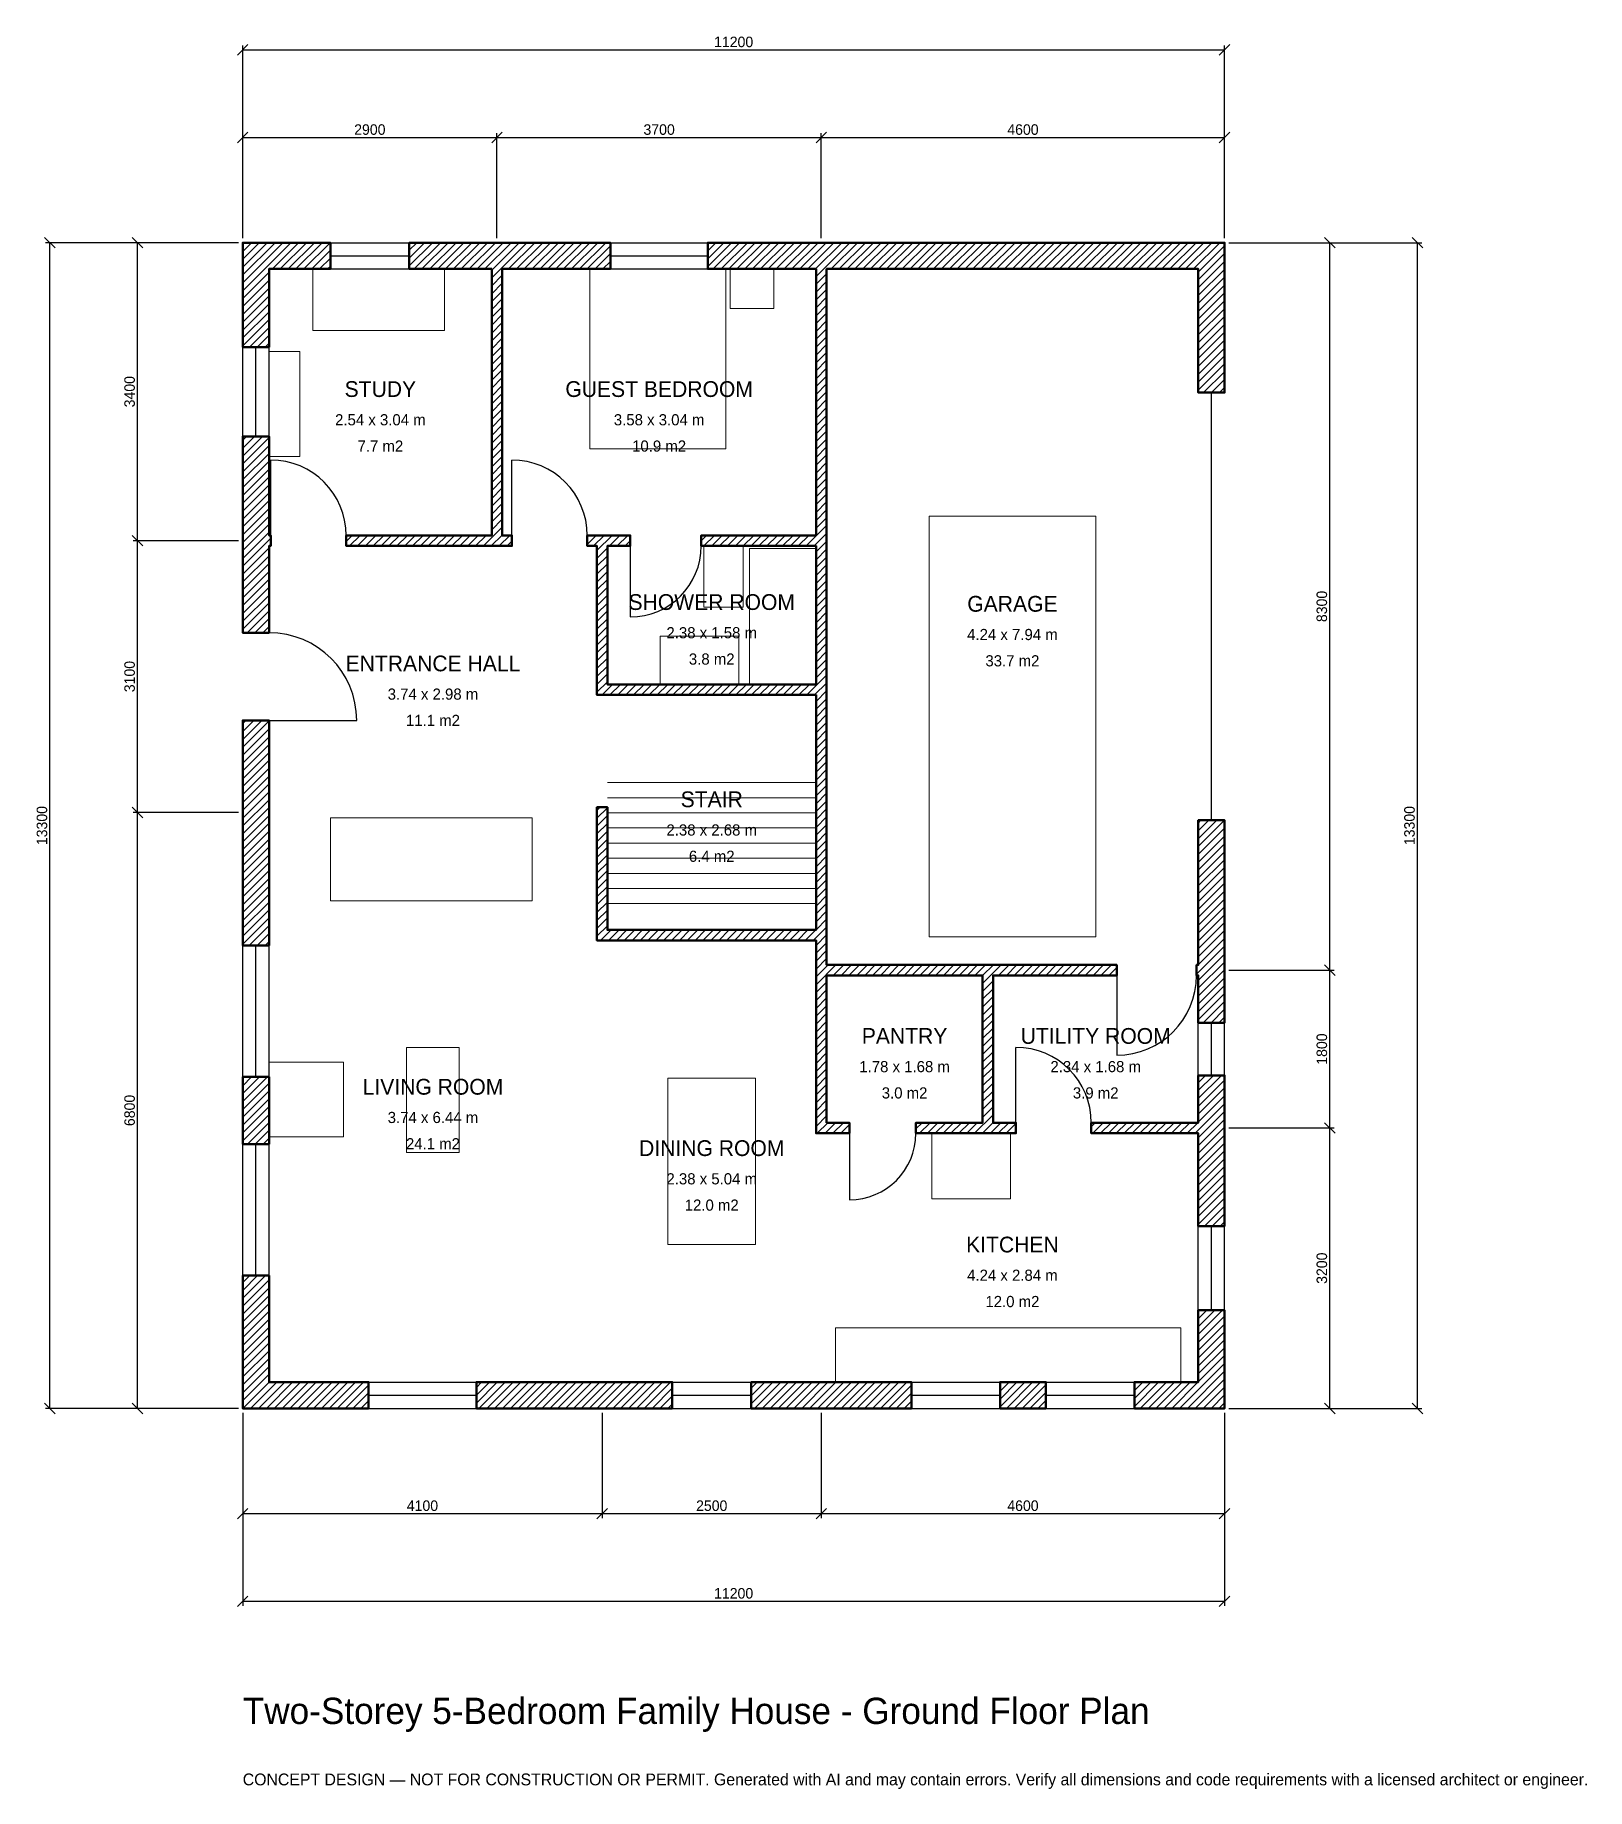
# Model space of a CAD drawing. Header units: millimetres. Extents: x -2369 to 15333, y -4341 to 15669.
import ezdxf
from ezdxf.enums import TextEntityAlignment as Align

# ---------------------------------------------------------------- set-up
doc = ezdxf.new("R2010")
doc.units = ezdxf.units.MM
doc.linetypes.add('DASHED', pattern=[1.524, 1.27, -0.254])
for name, color, linetype, lineweight in [('A-ANNO-DIMS', 1, 'Continuous', 13), ('A-ANNO-TEXT', 7, 'Continuous', 18), ('A-AREA-IDEN', 7, 'Continuous', 18), ('A-DOOR', 2, 'Continuous', 25), ('A-FLOR-FIXT', 9, 'Continuous', 13), ('A-FLOR-STRS', 3, 'Continuous', 18), ('A-FURN', 9, 'Continuous', 13), ('A-GLAZ', 4, 'Continuous', 25), ('A-WALL', 7, 'Continuous', 50), ('A-WALL-PATT', 8, 'Continuous', 13)]:
    doc.layers.add(name, color=color, linetype=linetype, lineweight=lineweight)
doc.dimstyles.new('PLAN', dxfattribs={"dimtxt": 120, "dimasz": 80, "dimexe": 50, "dimexo": 50, "dimgap": 30, "dimtad": 1, "dimdec": 0, "dimtsz": 60, "dimcen": 2.5, "dimclrd": 1, "dimclre": 1, "dimazin": 3, "dimtfac": 1, "dimtmove": 0, "dimatfit": 3})

msp = doc.modelspace()

# ---------------------------------------------------------------- hatches: boundary and pattern name
at = {"layer": 'A-WALL-PATT'}
h = msp.add_hatch(dxfattribs=at)
h.set_pattern_fill('ANSI31', color=8, scale=20)
h.paths.add_polyline_path([(3950, 0), (2665, 0), (2665, 300), (3950, 300), (4250, 300), (4900, 300), (4900, 0), (4250, 0), (3950, 0)])
h.paths.add_polyline_path([(300, 0), (300, -0.001), (0, -0.001), (0, 0), (-0.001, 0), (-0.001, 300), (0, 300), (0, 1516.6667), (300, 1516.6667), (300, 300), (1435, 300), (1435, 0), (300, 0)])
h.paths.add_polyline_path([(0, 3783.3333), (300, 3783.3333), (300, 3016.6667), (0, 3016.6667), (0, 3783.3333)])
h.paths.add_polyline_path([(0, 6650), (0, 6950), (0, 7850), (300, 7850), (300, 6950), (300, 6650), (300, 5283.3333), (0, 5283.3333), (0, 6650)])
h.paths.add_polyline_path([(0, 9750), (0, 9840), (-0.001, 9840), (-0.001, 9960), (0, 9960), (0, 10050), (0, 11090), (300, 11090), (300, 10050), (300, 9960), (320, 9960), (320, 9840), (300, 9840), (300, 9750), (300, 8850), (0, 8850), (0, 9750)])
h.paths.add_polyline_path([(0, 13000), (-0.001, 13000), (-0.001, 13300), (0, 13300), (0, 13300.001), (300, 13300.001), (300, 13300), (1000, 13300), (1000, 13000), (300, 13000), (300, 12110), (0, 12110), (0, 13000)])
h.paths.add_polyline_path([(2750, 13300), (2840, 13300), (2840, 13300.001), (2960, 13300.001), (2960, 13300), (3050, 13300), (4195, 13300), (4195, 13000), (3050, 13000), (2960, 13000), (2960, 9960), (3070, 9960), (3070, 9840), (2960, 9840), (2840, 9840), (1180, 9840), (1180, 9960), (2840, 9960), (2840, 13000), (2750, 13000), (1900, 13000), (1900, 13300), (2750, 13300)])
h.paths.add_polyline_path([(6450, 13300), (6540, 13300), (6540, 13300.001), (6660, 13300.001), (6660, 13300), (6750, 13300), (10900, 13300), (10900, 13300.001), (11200, 13300.001), (11200, 13300), (11200.001, 13300), (11200.001, 13000), (11200, 13000), (11200, 11590), (10900, 11590), (10900, 13000), (6750, 13000), (6660, 13000), (6660, 9960), (6660, 9840), (6660, 9840), (6660, 8260), (6660, 8140), (6660, 5460), (6660, 5340), (6660, 5060), (8440, 5060), (8560, 5060), (9970, 5060), (9970, 4940), (8560, 4940), (8560, 3260), (8820, 3260), (8820, 3140), (8560, 3140), (8440, 3140), (7680, 3140), (7680, 3260), (8440, 3260), (8440, 4940), (6660, 4940), (6660, 3260), (6920, 3260), (6920, 3140), (6660, 3140), (6540, 3140), (6540, 3260), (6540, 4940), (6540, 5060), (6540, 5340), (4160, 5340), (4040, 5340), (4040, 5460), (4040, 6860), (4160, 6860), (4160, 5460), (6540, 5460), (6540, 8140), (4160, 8140), (4040, 8140), (4040, 8260), (4040, 9840), (4040, 9840), (3930, 9840), (3930, 9960), (4160, 9960), (4160, 9960), (4420, 9960), (4420, 9840), (4160, 9840), (4160, 8260), (6540, 8260), (6540, 9840), (5230, 9840), (5230, 9960), (6540, 9960), (6540, 13000), (6450, 13000), (5305, 13000), (5305, 13300), (6450, 13300)])
h.paths.add_polyline_path([(11200, 5150), (11200, 5060), (11200.001, 5060), (11200.001, 4940), (11200, 4940), (11200, 4850), (11200, 4400), (10900, 4400), (10900, 4850), (10900, 4940), (10880, 4940), (10880, 5060), (10900, 5060), (10900, 5150), (10900, 6710), (11200, 6710), (11200, 5150)])
h.paths.add_polyline_path([(11200, 3350), (11200, 3260), (11200.001, 3260), (11200.001, 3140), (11200, 3140), (11200, 3050), (11200, 2080), (10900, 2080), (10900, 3050), (10900, 3140), (9680, 3140), (9680, 3260), (10900, 3260), (10900, 3350), (10900, 3800), (11200, 3800), (11200, 3350)])
h.paths.add_polyline_path([(11200, 300), (11200.001, 300), (11200.001, 0), (11200, 0), (11200, -0.001), (10900, -0.001), (10900, 0), (10171.6667, 0), (10171.6667, 300), (10900, 300), (10900, 1120), (11200, 1120), (11200, 300)])
h.paths.add_polyline_path([(8638.3333, 0), (8638.3333, 300), (9161.6667, 300), (9161.6667, 0), (8638.3333, 0)])
h.paths.add_polyline_path([(6750, 0), (6450, 0), (5800, 0), (5800, 300), (6450, 300), (6750, 300), (7628.3333, 300), (7628.3333, 0), (6750, 0)])

# ---------------------------------------------------------------- linework, layer by layer
at = {"layer": 'A-DOOR', "linetype": 'DASHED'}
msp.add_line((11050, 6710), (11050, 11590), dxfattribs=at)
at = {"layer": 'A-DOOR'}
for p, q in [((320, 9960), (320, 10820)), ((3070, 9960), (3070, 10820)), ((4420, 9840), (4420, 9030)), ((300, 7850), (1300, 7850)), ((9970, 4940), (9970, 4030)), ((8820, 3260), (8820, 4120)), ((6920, 3140), (6920, 2380))]:
    msp.add_line(p, q, dxfattribs=at)
for centre, radius, start, end in [((320, 9960), 860, 0, 90), ((3070, 9960), 860, 0, 90), ((4420, 9840), 810, 270, 360), ((300, 7850), 1000, 0, 90), ((9970, 4940), 910, 270, 360), ((8820, 3260), 860, 0, 90), ((6920, 3140), 760, 270, 360)]:
    msp.add_arc(centre, radius, start, end, dxfattribs=at)
at = {"layer": 'A-FLOR-FIXT'}
for points in [[(5260, 9140), (5710, 9140), (5710, 9840), (5260, 9840)], [(5780, 8260), (6540, 8260), (6540, 9810), (5780, 9810)], [(4760, 8260), (5660, 8260), (5660, 8810), (4760, 8810)], [(6760, 300), (10700, 300), (10700, 920), (6760, 920)]]:
    msp.add_lwpolyline(points, close=True, dxfattribs=at)
at = {"layer": 'A-FLOR-STRS'}
for p, q in [((4160, 7140), (6540, 7140)), ((4160, 6967.5), (6540, 6967.5)), ((4160, 6795), (6540, 6795)), ((4160, 6622.5), (6540, 6622.5)), ((4160, 6450), (6540, 6450)), ((4160, 6277.5), (6540, 6277.5)), ((4160, 6105), (6540, 6105)), ((4160, 5932.5), (6540, 5932.5)), ((4160, 5760), (6540, 5760))]:
    msp.add_line(p, q, dxfattribs=at)
at = {"layer": 'A-FURN'}
for points in [[(800, 12300), (2300, 12300), (2300, 13000), (800, 13000)], [(3960, 10950), (5510, 10950), (5510, 13000), (3960, 13000)], [(5560, 12550), (6060, 12550), (6060, 13000), (5560, 13000)], [(300, 10860), (650, 10860), (650, 12060), (300, 12060)], [(7830, 5380), (9730, 5380), (9730, 10180), (7830, 10180)], [(1000, 5790), (3300, 5790), (3300, 6740), (1000, 6740)], [(1870, 2920), (2470, 2920), (2470, 4120), (1870, 4120)], [(300, 3100), (1150, 3100), (1150, 3950), (300, 3950)], [(4850, 1870), (5850, 1870), (5850, 3770), (4850, 3770)], [(7860, 2390), (8760, 2390), (8760, 3140), (7860, 3140)]]:
    msp.add_lwpolyline(points, close=True, dxfattribs=at)
at = {"layer": 'A-GLAZ'}
for p, q in [((1000, 13300), (1900, 13300)), ((4195, 13300), (5305, 13300)), ((1000, 13150), (1900, 13150)), ((4195, 13150), (5305, 13150)), ((1000, 13000), (1900, 13000)), ((4195, 13000), (5305, 13000)), ((0, 11090), (0, 12110)), ((150, 11090), (150, 12110)), ((300, 11090), (300, 12110)), ((0, 3783.3333), (0, 5283.3333)), ((150, 3783.3333), (150, 5283.3333)), ((300, 3783.3333), (300, 5283.3333)), ((10900, 3800), (10900, 4400)), ((11050, 3800), (11050, 4400)), ((11200, 3800), (11200, 4400)), ((0, 1516.6667), (0, 3016.6667)), ((150, 1516.6667), (150, 3016.6667)), ((300, 1516.6667), (300, 3016.6667)), ((10900, 1120), (10900, 2080)), ((11050, 1120), (11050, 2080)), ((11200, 1120), (11200, 2080)), ((1435, 300), (2665, 300)), ((4900, 300), (5800, 300)), ((7628.3333, 300), (8638.3333, 300)), ((9161.6667, 300), (10171.6667, 300)), ((1435, 150), (2665, 150)), ((1435, 0), (2665, 0)), ((4900, 150), (5800, 150)), ((4900, 0), (5800, 0)), ((7628.3333, 150), (8638.3333, 150)), ((7628.3333, 0), (8638.3333, 0)), ((9161.6667, 150), (10171.6667, 150)), ((9161.6667, 0), (10171.6667, 0))]:
    msp.add_line(p, q, dxfattribs=at)
at = {"layer": 'A-WALL'}
for points in [[(0, 13000), (-0.001, 13000), (-0.001, 13300), (0, 13300), (0, 13300.001), (300, 13300.001), (300, 13300), (1000, 13300), (1000, 13000), (300, 13000), (300, 12110), (0, 12110), (0, 13000)], [(2750, 13300), (2840, 13300), (2840, 13300.001), (2960, 13300.001), (2960, 13300), (3050, 13300), (4195, 13300), (4195, 13000), (3050, 13000), (2960, 13000), (2960, 9960), (3070, 9960), (3070, 9840), (2960, 9840), (2840, 9840), (1180, 9840), (1180, 9960), (2840, 9960), (2840, 13000), (2750, 13000), (1900, 13000), (1900, 13300), (2750, 13300)], [(6450, 13300), (6540, 13300), (6540, 13300.001), (6660, 13300.001), (6660, 13300), (6750, 13300), (10900, 13300), (10900, 13300.001), (11200, 13300.001), (11200, 13300), (11200.001, 13300), (11200.001, 13000), (11200, 13000), (11200, 11590), (10900, 11590), (10900, 13000), (6750, 13000), (6660, 13000), (6660, 9960), (6660, 9840), (6660, 9840), (6660, 8260), (6660, 8140), (6660, 5460), (6660, 5340), (6660, 5060), (8440, 5060), (8560, 5060), (9970, 5060), (9970, 4940), (8560, 4940), (8560, 3260), (8820, 3260), (8820, 3140), (8560, 3140), (8440, 3140), (7680, 3140), (7680, 3260), (8440, 3260), (8440, 4940), (6660, 4940), (6660, 3260), (6920, 3260), (6920, 3140), (6660, 3140), (6540, 3140), (6540, 3260), (6540, 4940), (6540, 5060), (6540, 5340), (4160, 5340), (4040, 5340), (4040, 5460), (4040, 6860), (4160, 6860), (4160, 5460), (6540, 5460), (6540, 8140), (4160, 8140), (4040, 8140), (4040, 8260), (4040, 9840), (4040, 9840), (3930, 9840), (3930, 9960), (4160, 9960), (4160, 9960), (4420, 9960), (4420, 9840), (4160, 9840), (4160, 8260), (6540, 8260), (6540, 9840), (5230, 9840), (5230, 9960), (6540, 9960), (6540, 13000), (6450, 13000), (5305, 13000), (5305, 13300), (6450, 13300)], [(0, 9750), (0, 9840), (-0.001, 9840), (-0.001, 9960), (0, 9960), (0, 10050), (0, 11090), (300, 11090), (300, 10050), (300, 9960), (320, 9960), (320, 9840), (300, 9840), (300, 9750), (300, 8850), (0, 8850), (0, 9750)], [(0, 6650), (0, 6950), (0, 7850), (300, 7850), (300, 6950), (300, 6650), (300, 5283.3333), (0, 5283.3333), (0, 6650)], [(11200, 5150), (11200, 5060), (11200.001, 5060), (11200.001, 4940), (11200, 4940), (11200, 4850), (11200, 4400), (10900, 4400), (10900, 4850), (10900, 4940), (10880, 4940), (10880, 5060), (10900, 5060), (10900, 5150), (10900, 6710), (11200, 6710), (11200, 5150)], [(0, 3783.3333), (300, 3783.3333), (300, 3016.6667), (0, 3016.6667), (0, 3783.3333)], [(11200, 3350), (11200, 3260), (11200.001, 3260), (11200.001, 3140), (11200, 3140), (11200, 3050), (11200, 2080), (10900, 2080), (10900, 3050), (10900, 3140), (9680, 3140), (9680, 3260), (10900, 3260), (10900, 3350), (10900, 3800), (11200, 3800), (11200, 3350)], [(300, 0), (300, -0.001), (0, -0.001), (0, 0), (-0.001, 0), (-0.001, 300), (0, 300), (0, 1516.6667), (300, 1516.6667), (300, 300), (1435, 300), (1435, 0), (300, 0)], [(11200, 300), (11200.001, 300), (11200.001, 0), (11200, 0), (11200, -0.001), (10900, -0.001), (10900, 0), (10171.6667, 0), (10171.6667, 300), (10900, 300), (10900, 1120), (11200, 1120), (11200, 300)], [(3950, 0), (2665, 0), (2665, 300), (3950, 300), (4250, 300), (4900, 300), (4900, 0), (4250, 0), (3950, 0)], [(6750, 0), (6450, 0), (5800, 0), (5800, 300), (6450, 300), (6750, 300), (7628.3333, 300), (7628.3333, 0), (6750, 0)], [(8638.3333, 0), (8638.3333, 300), (9161.6667, 300), (9161.6667, 0), (8638.3333, 0)]]:
    msp.add_lwpolyline(points, close=True, dxfattribs=at)

# ---------------------------------------------------------------- texts
at = {"layer": 'A-ANNO-TEXT'}
for s, height, p in [('Two-Storey 5-Bedroom Family House - Ground Floor Plan', 300, (0, -3600)), ('CONCEPT DESIGN — NOT FOR CONSTRUCTION OR PERMIT. Generated with AI and may contain errors. Verify all dimensions and code requirements with a licensed architect or engineer.', 135, (0, -4300))]:
    msp.add_text(s, height=height, dxfattribs=at).set_placement(p)
at = {"layer": 'A-AREA-IDEN'}
for s, height, p in [('STUDY', 180, (1570, 11630)), ('GUEST BEDROOM', 180, (4750, 11630)), ('2.54 x 3.04 m', 127.5, (1570, 11280)), ('3.58 x 3.04 m', 127.5, (4750, 11280)), ('7.7 m2', 127.5, (1570, 10980)), ('10.9 m2', 127.5, (4750, 10980)), ('SHOWER ROOM', 180, (5350, 9200)), ('GARAGE', 180, (8780, 9180)), ('2.38 x 1.58 m', 127.5, (5350, 8850)), ('4.24 x 7.94 m', 127.5, (8780, 8830)), ('3.8 m2', 127.5, (5350, 8550)), ('ENTRANCE HALL', 180, (2170, 8500)), ('33.7 m2', 127.5, (8780, 8530)), ('3.74 x 2.98 m', 127.5, (2170, 8150)), ('11.1 m2', 127.5, (2170, 7850)), ('STAIR', 180, (5350, 6950)), ('2.38 x 2.68 m', 127.5, (5350, 6600)), ('6.4 m2', 127.5, (5350, 6300)), ('PANTRY', 180, (7550, 4250)), ('UTILITY ROOM', 180, (9730, 4250)), ('1.78 x 1.68 m', 127.5, (7550, 3900)), ('2.34 x 1.68 m', 127.5, (9730, 3900)), ('LIVING ROOM', 180, (2170, 3670)), ('3.0 m2', 127.5, (7550, 3600)), ('3.9 m2', 127.5, (9730, 3600)), ('3.74 x 6.44 m', 127.5, (2170, 3320)), ('24.1 m2', 127.5, (2170, 3020)), ('DINING ROOM', 180, (5350, 2970)), ('2.38 x 5.04 m', 127.5, (5350, 2620)), ('12.0 m2', 127.5, (5350, 2320)), ('KITCHEN', 180, (8780, 1870)), ('4.24 x 2.84 m', 127.5, (8780, 1520)), ('12.0 m2', 127.5, (8780, 1220))]:
    msp.add_text(s, height=height, dxfattribs=at).set_placement(p, align=Align.MIDDLE_CENTER)

# ---------------------------------------------------------------- dimensions: what is measured, and where the dimension line sits
at = {"layer": 'A-ANNO-DIMS'}
for base, p1, p2, text in [((0, 15500), (0, 13300), (11200, 13300), '11200'), ((0, 14500), (0, 13300), (2900, 13300), '2900'), ((2900, 14500), (2900, 13300), (6600, 13300), '3700'), ((6600, 14500), (6600, 13300), (11200, 13300), '4600'), ((0, -1200), (0, 0), (4100, 0), '4100'), ((0, -2200), (0, 0), (11200, 0), '11200'), ((4100, -1200), (4100, 0), (6600, 0), '2500'), ((6600, -1200), (6600, 0), (11200, 0), '4600')]:
    msp.add_linear_dim(base=base, p1=p1, p2=p2, text=text, dimstyle='PLAN', dxfattribs=at).render()
for base, p1, p2, text in [((-2200, 0), (0, 0), (0, 13300), '13300'), ((-1200, 9900), (0, 9900), (0, 13300), '3400'), ((12400, 5000), (11200, 5000), (11200, 13300), '8300'), ((13400, 0), (11200, 0), (11200, 13300), '13300'), ((-1200, 6800), (0, 6800), (0, 9900), '3100'), ((-1200, 0), (0, 0), (0, 6800), '6800'), ((12400, 3200), (11200, 3200), (11200, 5000), '1800'), ((12400, 0), (11200, 0), (11200, 3200), '3200')]:
    msp.add_linear_dim(base=base, p1=p1, p2=p2, angle=90, text=text, dimstyle='PLAN', dxfattribs=at).render()

doc.saveas('drawing.dxf')
